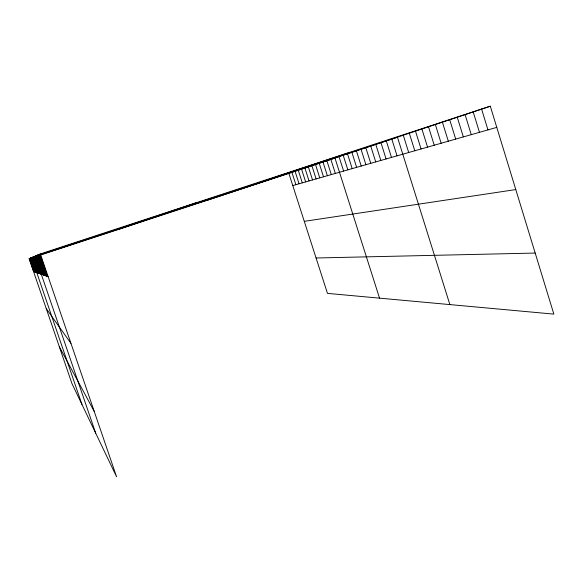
<?xml version="1.0" encoding="UTF-8"?>
<svg xmlns="http://www.w3.org/2000/svg" width="583" height="583" viewBox="0 0 583 583"><rect width="100%" height="100%" fill="white"/><g stroke="black" fill="none" stroke-linecap="round" stroke-linejoin="round"><path stroke-width="0.87" d="M40.373 253.933L116.585 476.799L71.942 383.541L29.15 258.75L40.373 253.933L490.31 106.201L553.85 314.113L327.464 293.38L288.862 173.421L490.31 106.201M117.526 229.717L197.076 202.483M205.784 200.72L349.822 152.331M29.15 258.75L288.862 173.421M292.768 185.576L496.782 127.378M304.282 221.336L515.787 189.57M316.081 257.992L535.187 253.058M33.486 271.394L48.149 276.663M46.246 308.604L70.958 343.365M59.32 346.739L94.227 411.409M31.212 257.868L36.175 272.363M30.994 257.956L35.898 272.261M30.79 258.043L35.629 272.166M30.593 258.131L35.366 272.072M30.396 258.218L35.111 271.977M30.199 258.298L34.863 271.889M30.017 258.378L34.616 271.802M29.835 258.451L34.382 271.714M29.66 258.531L34.149 271.634M29.485 258.604L33.923 271.547M29.318 258.677L33.705 271.467M39.87 254.152L47.493 276.429M39.389 254.356L46.866 276.204M38.93 254.552L46.254 275.985M38.478 254.749L45.671 275.774M38.048 254.931L45.11 275.57M37.633 255.106L44.57 275.38M37.232 255.281L44.046 275.191M36.846 255.449L43.543 275.008M36.474 255.609L43.055 274.833M36.117 255.762L42.588 274.666M35.767 255.908L42.129 274.498M35.432 256.054L41.692 274.338M95.699 433.162L35.104 256.192L397.46 137.187L449.872 304.596M34.791 256.331L40.854 274.039M34.477 256.462L40.453 273.893M34.186 256.593L40.067 273.755M33.894 256.709L39.688 273.624M33.617 256.833L39.323 273.493M33.348 256.95L38.966 273.361M33.085 257.059L38.624 273.238M32.83 257.169L38.289 273.121M32.575 257.278L37.968 273.004M32.335 257.38L37.647 272.888M32.101 257.482L37.341 272.778M31.876 257.584L37.042 272.669M81.941 404.427L31.65 257.679L334.963 158.037L379.533 298.153M31.424 257.773L36.459 272.465M301.564 169.187L305.645 181.903M298.277 170.28L302.315 182.851M295.071 171.351L299.064 183.776M291.93 172.4L295.88 184.687M326.888 160.733L331.297 174.587M322.997 162.03L327.362 175.709M319.207 163.298L323.521 176.802M315.505 164.53L319.768 177.873M311.898 165.74L316.11 178.915M308.371 166.913L312.539 179.936M304.924 168.064L309.048 180.927M347.504 153.854L352.183 168.625M343.212 155.289L347.84 169.864M339.036 156.681L343.613 171.074M330.874 159.407L335.342 173.428M370.737 146.1L375.722 161.914M365.832 147.739L370.752 163.327M361.059 149.328L365.92 164.705M356.417 150.88L361.22 166.046M351.899 152.389L356.643 167.357M391.798 139.075L397.052 155.829M386.303 140.911L391.485 157.417M380.961 142.689L386.077 158.955M375.78 144.416L380.823 160.456M415.511 131.16L421.064 148.978M409.31 133.23L414.783 150.771M403.298 135.234L408.69 152.506M435.355 124.536L441.156 143.25M428.527 126.817L434.24 145.218M421.917 129.025L427.55 147.127M457.269 117.227L463.339 136.918M449.719 119.748L455.695 139.104M442.417 122.182L448.305 141.21M481.594 109.108L487.964 129.9M473.192 111.914L479.459 132.319M465.096 114.618L471.261 134.658"/></g></svg>
